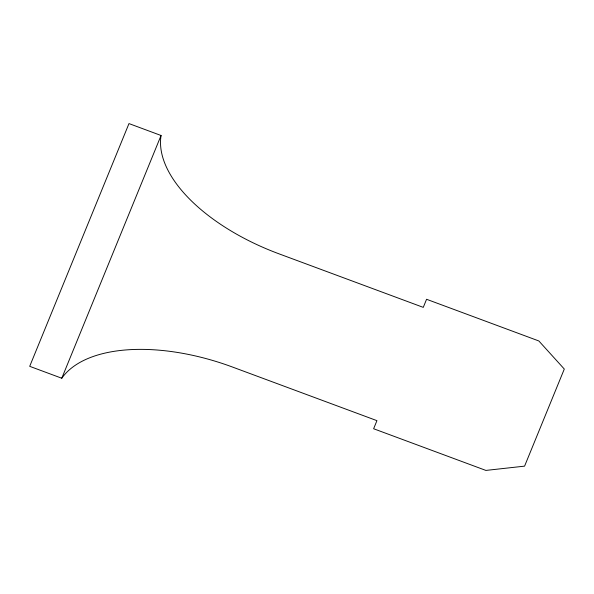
<?xml version="1.0" encoding="UTF-8"?>
<svg xmlns="http://www.w3.org/2000/svg" width="594" height="594" viewBox="0 0 594 594"><rect width="100%" height="100%" fill="white"/><g stroke="black" fill="none" stroke-linecap="round" stroke-linejoin="round"><path stroke-width="0.89" d="M61.776 378.23L161.056 135.491L128.98 123.582L29.7 366.327L61.776 378.23A155.064 79.165 19.7 0 1 232.596 367.077L376.938 420.656L373.626 428.742L485.892 470.418L524.584 466.142L564.3 369.045L538.84 340.956L426.574 299.279L423.27 307.373L278.928 253.801A155.064 79.165 19.7 0 1 161.056 135.491"/></g></svg>
